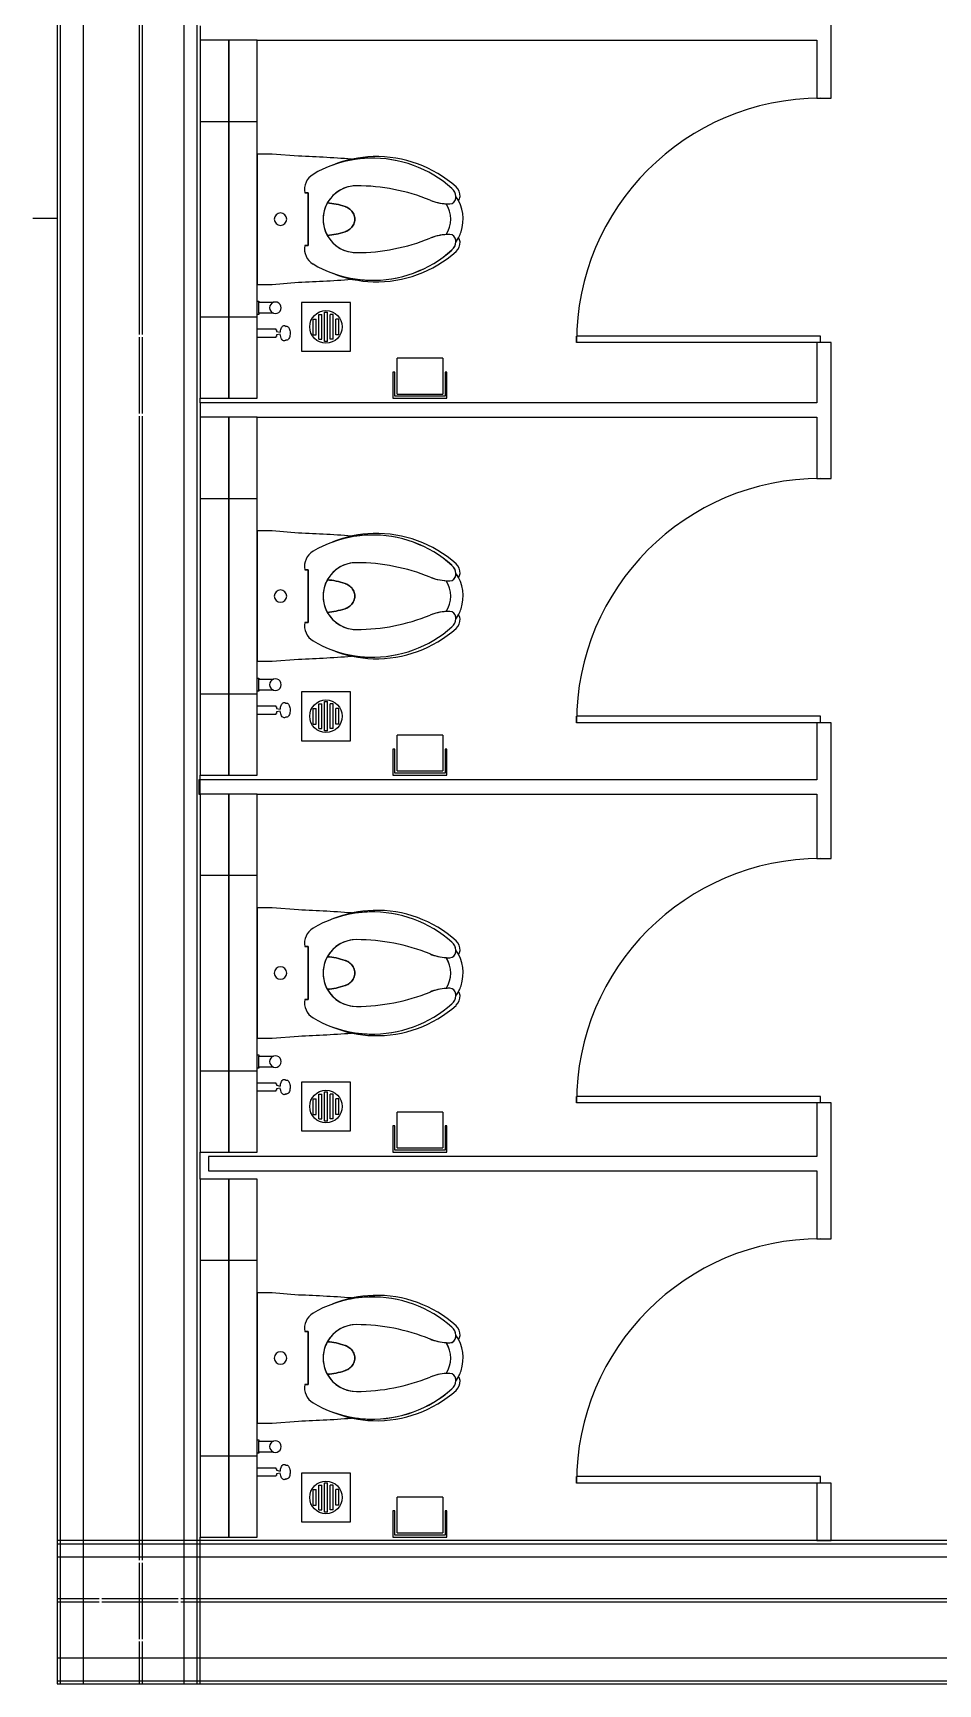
# Model space of a CAD drawing. Header units: inches. Extents: x 4551 to 18587, y 8160 to 18461.
# Drawn here: x 4551 to 7331, y 8160 to 13228 of the extents above; entities that cross this region are included whole.
import ezdxf

# ---------------------------------------------------------------- set-up
doc = ezdxf.new("R2010")
doc.units = ezdxf.units.IN
doc.header["$MEASUREMENT"] = 0
doc.layers.add('freecads.com', color=7, linetype='Continuous')

msp = doc.modelspace()

# ---------------------------------------------------------------- linework, layer by layer
at = {"layer": 'freecads.com'}
for p, q in [((4624.5, 17138.9), (4624.5, 8160.4)), ((4634.5, 17128.9), (4634.5, 8160.4)), ((4704.5, 17058.9), (4704.5, 8160.4)), ((4876.5, 16758.9), (4876.5, 12302.3)), ((4886.5, 16758.9), (4886.5, 12302.3)), ((5014.5, 16748.9), (5014.5, 8160.4)), ((5054.5, 16708.9), (5054.5, 8160.4)), ((7002.2, 13027.9), (7002.2, 13444.9)), ((5064.5, 13250.1), (5064.5, 13206.1)), ((5064.5, 13206.1), (5064.5, 12107.1)), ((5239.5, 13206.1), (5064.5, 13206.1)), ((5152, 13206.1), (5152, 12656.6)), ((5152, 12656.6), (5152, 13206.1)), ((5239.5, 13206.1), (6958.2, 13206.1)), ((5239.5, 12107.1), (5239.5, 13206.1)), ((6958.2, 13206.1), (6958.2, 13027.9)), ((6958.2, 13027.9), (7002.2, 13027.9)), ((5064.5, 12956.6), (5152, 12956.6)), ((5064.5, 12956.6), (5152, 12956.6)), ((5152, 12956.6), (5239.5, 12956.6)), ((5285.8, 12856.6), (5239.5, 12856.6)), ((5239.5, 12856.6), (5239.5, 12456.6)), ((5365.9, 12850), (5285.8, 12856.6)), ((5386, 12737.6), (5396, 12737.6)), ((5396, 12737.6), (5386, 12737.6)), ((5396, 12737.6), (5396, 12656.6)), ((5396, 12575.6), (5396, 12737.6)), ((4550.7, 12659.7), (4624.5, 12659.7)), ((5152, 12656.6), (5152, 12107.1)), ((5152, 12107.1), (5152, 12656.6)), ((5396, 12656.6), (5396, 12575.6)), ((5386, 12575.6), (5396, 12575.6)), ((5396, 12575.6), (5386, 12575.6)), ((5239.5, 12456.6), (5285.8, 12456.6)), ((5285.8, 12456.6), (5365.9, 12463.2)), ((5239.5, 12405.1), (5244.6, 12405.1)), ((5244.6, 12405.1), (5244.6, 12401.5)), ((5244.6, 12401.5), (5289.8, 12401.5)), ((5244.6, 12367.9), (5244.6, 12401.5)), ((5244.6, 12367.9), (5244.6, 12364.3)), ((5289.8, 12367.9), (5244.6, 12367.9)), ((5525.7, 12401.1), (5375.7, 12401.1)), ((5375.7, 12401.1), (5375.7, 12251.1)), ((5446.3, 12280.9), (5446.3, 12370.9)), ((5446.3, 12370.9), (5455, 12370.9)), ((5455, 12280.9), (5455, 12370.9)), ((5525.7, 12251.1), (5525.7, 12401.1)), ((5064.5, 12356.6), (5152, 12356.6)), ((5152, 12356.6), (5239.5, 12356.6)), ((5244.6, 12364.3), (5239.5, 12364.3)), ((5239.5, 12319.7), (5297.2, 12319.7)), ((5297.2, 12319.7), (5297.2, 12316.6)), ((5297.2, 12316.6), (5298.8, 12316.6)), ((5298.8, 12316.6), (5298.8, 12311.9)), ((5411.4, 12350.1), (5420.1, 12350.1)), ((5411.4, 12302), (5411.4, 12350.1)), ((5420.1, 12302), (5420.1, 12350.1)), ((5428.8, 12363.9), (5437.6, 12363.9)), ((5428.8, 12288.3), (5428.8, 12363.9)), ((5437.6, 12288.3), (5437.6, 12363.9)), ((5472.5, 12363.9), (5463.8, 12363.9)), ((5463.8, 12288.3), (5463.8, 12363.9)), ((5472.5, 12288.3), (5472.5, 12363.9)), ((5490, 12350.1), (5481.2, 12350.1)), ((5481.2, 12302), (5481.2, 12350.1)), ((5490, 12302), (5490, 12350.1)), ((4876.5, 12294.3), (4876.5, 12060.3)), ((4886.5, 12294.3), (4886.5, 12060.3)), ((5297.2, 12293.5), (5239.5, 12293.5)), ((5297.2, 12296.5), (5297.2, 12293.5)), ((5298.8, 12296.5), (5297.2, 12296.5)), ((5298.8, 12311.9), (5310.5, 12309.7)), ((5310.5, 12303.4), (5298.8, 12301.3)), ((5298.8, 12301.3), (5298.8, 12296.5)), ((5411.4, 12302), (5420.1, 12302)), ((5428.8, 12288.3), (5437.6, 12288.3)), ((5455, 12280.9), (5446.3, 12280.9)), ((5472.5, 12288.3), (5463.8, 12288.3)), ((5490, 12302), (5481.2, 12302)), ((6220.2, 12277.9), (6220.2, 12297.9)), ((6970.2, 12297.9), (6220.2, 12297.9)), ((6970.2, 12277.9), (6220.2, 12277.9)), ((7002.2, 12277.9), (6958.2, 12277.9)), ((6958.2, 12277.9), (6958.2, 12093.2)), ((6970.2, 12277.9), (6970.2, 12297.9)), ((7002.2, 11860.9), (7002.2, 12277.9)), ((5375.7, 12251.1), (5525.7, 12251.1)), ((5809.5, 12229.8), (5669.5, 12229.8)), ((5669.5, 12119.8), (5669.5, 12229.8)), ((5809.5, 12229.8), (5809.5, 12119.8)), ((5662.5, 12187.1), (5656.5, 12187.1)), ((5656.5, 12187.1), (5656.5, 12107.1)), ((5662.5, 12113.1), (5662.5, 12187.1)), ((5822.5, 12187.1), (5816.5, 12187.1)), ((5816.5, 12187.1), (5816.5, 12113.1)), ((5822.5, 12107.1), (5822.5, 12187.1)), ((5816.5, 12113.1), (5662.5, 12113.1)), ((5669.5, 12119.8), (5809.5, 12119.8)), ((5064.5, 12093.2), (5064.5, 12107.1)), ((5064.5, 12107.1), (5239.5, 12107.1)), ((6958.2, 12093.2), (5064.5, 12093.2)), ((5064.5, 12093.2), (5064.5, 12049.2)), ((5656.5, 12107.1), (5822.5, 12107.1)), ((4876.5, 12052.3), (4876.5, 8540.4)), ((4886.5, 12052.3), (4886.5, 8540.4)), ((5064.5, 12049.2), (5064.5, 10950.2)), ((5239.5, 12049.2), (5064.5, 12049.2)), ((5152, 12049.2), (5152, 11499.7)), ((5152, 11499.7), (5152, 12049.2)), ((5239.5, 12049.2), (6958.2, 12049.2)), ((5239.5, 10950.2), (5239.5, 12049.2)), ((6958.2, 12049.2), (6958.2, 11860.9)), ((6958.2, 11860.9), (7002.2, 11860.9)), ((5064.5, 11799.7), (5152, 11799.7)), ((5064.5, 11799.7), (5152, 11799.7)), ((5152, 11799.7), (5239.5, 11799.7)), ((5285.8, 11699.7), (5239.5, 11699.7)), ((5239.5, 11699.7), (5239.5, 11299.6)), ((5365.9, 11693.1), (5285.8, 11699.7)), ((5386, 11580.7), (5396, 11580.7)), ((5396, 11580.7), (5386, 11580.7)), ((5396, 11580.7), (5396, 11499.7)), ((5396, 11418.6), (5396, 11580.7)), ((5152, 11499.7), (5152, 10950.2)), ((5152, 10950.2), (5152, 11499.7)), ((5396, 11499.7), (5396, 11418.6)), ((5386, 11418.6), (5396, 11418.6)), ((5396, 11418.6), (5386, 11418.6)), ((5285.8, 11299.6), (5365.9, 11306.2)), ((5239.5, 11299.6), (5285.8, 11299.6)), ((5064.5, 11199.7), (5152, 11199.7)), ((5152, 11199.7), (5239.5, 11199.7)), ((5239.5, 11248.2), (5244.6, 11248.2)), ((5244.6, 11207.4), (5239.5, 11207.4)), ((5244.6, 11248.2), (5244.6, 11244.6)), ((5244.6, 11244.6), (5289.8, 11244.6)), ((5244.6, 11211), (5244.6, 11244.6)), ((5244.6, 11211), (5244.6, 11207.4)), ((5289.8, 11211), (5244.6, 11211)), ((5525.7, 11205.9), (5375.7, 11205.9)), ((5375.7, 11205.9), (5375.7, 11055.9)), ((5525.7, 11055.9), (5525.7, 11205.9)), ((5239.5, 11162.7), (5297.2, 11162.7)), ((5297.2, 11162.7), (5297.2, 11159.7)), ((5297.2, 11159.7), (5298.8, 11159.7)), ((5298.8, 11159.7), (5298.8, 11155)), ((5298.8, 11155), (5310.5, 11152.8)), ((5411.4, 11154.9), (5420.1, 11154.9)), ((5411.4, 11106.8), (5411.4, 11154.9)), ((5420.1, 11106.8), (5420.1, 11154.9)), ((5428.8, 11168.7), (5437.6, 11168.7)), ((5428.8, 11093), (5428.8, 11168.7)), ((5437.6, 11093), (5437.6, 11168.7)), ((5446.3, 11085.7), (5446.3, 11175.7)), ((5446.3, 11175.7), (5455, 11175.7)), ((5455, 11085.7), (5455, 11175.7)), ((5472.5, 11168.7), (5463.8, 11168.7)), ((5463.8, 11093), (5463.8, 11168.7)), ((5472.5, 11093), (5472.5, 11168.7)), ((5490, 11154.9), (5481.2, 11154.9)), ((5481.2, 11106.8), (5481.2, 11154.9)), ((5490, 11106.8), (5490, 11154.9)), ((5297.2, 11136.6), (5239.5, 11136.6)), ((5297.2, 11139.6), (5297.2, 11136.6)), ((5298.8, 11139.6), (5297.2, 11139.6)), ((5310.5, 11146.5), (5298.8, 11144.3)), ((5298.8, 11144.3), (5298.8, 11139.6)), ((5411.4, 11106.8), (5420.1, 11106.8)), ((5490, 11106.8), (5481.2, 11106.8)), ((6220.2, 11110.9), (6220.2, 11130.9)), ((6970.2, 11130.9), (6220.2, 11130.9)), ((6970.2, 11110.9), (6220.2, 11110.9)), ((7002.2, 11110.9), (6958.2, 11110.9)), ((6958.2, 11110.9), (6958.2, 10936.2)), ((6970.2, 11110.9), (6970.2, 11130.9)), ((7002.2, 10693.9), (7002.2, 11110.9)), ((5375.7, 11055.9), (5525.7, 11055.9)), ((5428.8, 11093), (5437.6, 11093)), ((5455, 11085.7), (5446.3, 11085.7)), ((5472.5, 11093), (5463.8, 11093)), ((5809.5, 11072.9), (5669.5, 11072.9)), ((5669.5, 10962.9), (5669.5, 11072.9)), ((5809.5, 11072.9), (5809.5, 10962.9)), ((5662.5, 11030.2), (5656.5, 11030.2)), ((5656.5, 11030.2), (5656.5, 10950.2)), ((5662.5, 10956.2), (5662.5, 11030.2)), ((5822.5, 11030.2), (5816.5, 11030.2)), ((5816.5, 11030.2), (5816.5, 10956.2)), ((5822.5, 10950.2), (5822.5, 11030.2)), ((5064.5, 10892.2), (5064.5, 10950.2)), ((5064.5, 10950.2), (5239.5, 10950.2)), ((5656.5, 10950.2), (5822.5, 10950.2)), ((5816.5, 10956.2), (5662.5, 10956.2)), ((5669.5, 10962.9), (5809.5, 10962.9)), ((6958.2, 10936.2), (5060.2, 10936.2)), ((5060.2, 10936.2), (5060.2, 10892.2)), ((5060.2, 10892.2), (5064.5, 10892.2)), ((5064.5, 10892.2), (5064.5, 9793.2)), ((5239.5, 10892.2), (5064.5, 10892.2)), ((5152, 10892.2), (5152, 10342.7)), ((5152, 10342.7), (5152, 10892.2)), ((5239.5, 10892.2), (6958.2, 10892.2)), ((5239.5, 9793.2), (5239.5, 10892.2)), ((6958.2, 10892.2), (6958.2, 10693.9)), ((6958.2, 10693.9), (7002.2, 10693.9)), ((5064.5, 10642.7), (5152, 10642.7)), ((5064.5, 10642.7), (5152, 10642.7)), ((5152, 10642.7), (5239.5, 10642.7)), ((5285.8, 10542.8), (5239.5, 10542.7)), ((5239.5, 10542.7), (5239.5, 10142.7)), ((5365.9, 10536.2), (5285.8, 10542.8)), ((5386, 10423.7), (5396, 10423.7)), ((5396, 10423.7), (5386, 10423.7)), ((5396, 10423.7), (5396, 10342.7)), ((5396, 10261.7), (5396, 10423.7)), ((5152, 10342.7), (5152, 9793.2)), ((5152, 9793.2), (5152, 10342.7)), ((5396, 10342.7), (5396, 10261.7)), ((5386, 10261.7), (5396, 10261.7)), ((5396, 10261.7), (5386, 10261.7)), ((5239.5, 10142.7), (5285.8, 10142.7)), ((5285.8, 10142.7), (5365.9, 10149.3)), ((5239.5, 10091.3), (5244.6, 10091.3)), ((5244.6, 10091.3), (5244.6, 10087.7)), ((5244.6, 10087.7), (5289.8, 10087.7)), ((5244.6, 10054.1), (5244.6, 10087.7)), ((5064.5, 10042.7), (5152, 10042.7)), ((5152, 10042.7), (5239.5, 10042.7)), ((5244.6, 10050.5), (5239.5, 10050.5)), ((5244.6, 10054.1), (5244.6, 10050.5)), ((5289.8, 10054.1), (5244.6, 10054.1)), ((5239.5, 10005.8), (5297.2, 10005.8)), ((5297.2, 10005.8), (5297.2, 10002.8)), ((5297.2, 10002.8), (5298.8, 10002.8)), ((5298.8, 10002.8), (5298.8, 9998)), ((5298.8, 9998), (5310.5, 9995.9)), ((5310.5, 9989.6), (5298.8, 9987.4)), ((5298.8, 9987.4), (5298.8, 9982.7)), ((5525.7, 10007.9), (5375.7, 10007.9)), ((5375.7, 10007.9), (5375.7, 9857.9)), ((5525.7, 9857.9), (5525.7, 10007.9)), ((5297.2, 9979.7), (5239.5, 9979.7)), ((5297.2, 9982.7), (5297.2, 9979.7)), ((5298.8, 9982.7), (5297.2, 9982.7)), ((5411.4, 9956.9), (5420.1, 9956.9)), ((5411.4, 9908.8), (5411.4, 9956.9)), ((5420.1, 9908.8), (5420.1, 9956.9)), ((5428.8, 9970.7), (5437.6, 9970.7)), ((5428.8, 9895), (5428.8, 9970.7)), ((5437.6, 9895), (5437.6, 9970.7)), ((5446.3, 9887.7), (5446.3, 9977.7)), ((5446.3, 9977.7), (5455, 9977.7)), ((5455, 9887.7), (5455, 9977.7)), ((5472.5, 9970.7), (5463.8, 9970.7)), ((5463.8, 9895), (5463.8, 9970.7)), ((5472.5, 9895), (5472.5, 9970.7)), ((5490, 9956.9), (5481.2, 9956.9)), ((5481.2, 9908.8), (5481.2, 9956.9)), ((5490, 9908.8), (5490, 9956.9)), ((6220.2, 9943.9), (6220.2, 9963.9)), ((6970.2, 9963.9), (6220.2, 9963.9)), ((6970.2, 9943.9), (6220.2, 9943.9)), ((7002.2, 9943.9), (6958.2, 9943.9)), ((6958.2, 9943.9), (6958.2, 9779.3)), ((6970.2, 9943.9), (6970.2, 9963.9)), ((7002.2, 9526.9), (7002.2, 9943.9)), ((5411.4, 9908.8), (5420.1, 9908.8)), ((5428.8, 9895), (5437.6, 9895)), ((5455, 9887.7), (5446.3, 9887.7)), ((5472.5, 9895), (5463.8, 9895)), ((5490, 9908.8), (5481.2, 9908.8)), ((5809.5, 9915.9), (5669.5, 9915.9)), ((5669.5, 9805.9), (5669.5, 9915.9)), ((5809.5, 9915.9), (5809.5, 9805.9)), ((5375.7, 9857.9), (5525.7, 9857.9)), ((5662.5, 9873.2), (5656.5, 9873.2)), ((5656.5, 9873.2), (5656.5, 9793.2)), ((5662.5, 9799.2), (5662.5, 9873.2)), ((5822.5, 9873.2), (5816.5, 9873.2)), ((5816.5, 9873.2), (5816.5, 9799.2)), ((5822.5, 9793.2), (5822.5, 9873.2)), ((5064.5, 9710.4), (5064.5, 9793.2)), ((5064.5, 9793.2), (5239.5, 9793.2)), ((5656.5, 9793.2), (5822.5, 9793.2)), ((5816.5, 9799.2), (5662.5, 9799.2)), ((5669.5, 9805.9), (5809.5, 9805.9)), ((6958.2, 9779.3), (5089.5, 9779.3)), ((5089.5, 9779.3), (5089.5, 9735.3)), ((5089.5, 9735.3), (6958.2, 9735.3)), ((6958.2, 9735.3), (6958.2, 9526.9)), ((5064.5, 9710.4), (5064.5, 8611.4)), ((5239.5, 9710.4), (5064.5, 9710.4)), ((5152, 9710.4), (5152, 9160.9)), ((5152, 9160.9), (5152, 9710.4)), ((5239.5, 8611.4), (5239.5, 9710.4)), ((6958.2, 9526.9), (7002.2, 9526.9)), ((5064.5, 9460.9), (5152, 9460.9)), ((5064.5, 9460.9), (5152, 9460.9)), ((5152, 9460.9), (5239.5, 9460.9)), ((5285.8, 9360.9), (5239.5, 9360.9)), ((5239.5, 9360.9), (5239.5, 8960.9)), ((5365.9, 9354.3), (5285.8, 9360.9)), ((5386, 9241.9), (5396, 9241.9)), ((5396, 9241.9), (5386, 9241.9)), ((5396, 9241.9), (5396, 9160.9)), ((5396, 9079.8), (5396, 9241.9)), ((5152, 9160.9), (5152, 8611.4)), ((5152, 8611.4), (5152, 9160.9)), ((5396, 9160.9), (5396, 9079.8)), ((5386, 9079.9), (5396, 9079.8)), ((5396, 9079.8), (5386, 9079.9)), ((5239.5, 8960.9), (5285.8, 8960.8)), ((5285.8, 8960.8), (5365.9, 8967.4)), ((5239.5, 8909.4), (5244.6, 8909.4)), ((5244.6, 8868.6), (5239.5, 8868.6)), ((5244.6, 8909.4), (5244.6, 8905.8)), ((5244.6, 8905.8), (5289.8, 8905.8)), ((5244.6, 8872.2), (5244.6, 8905.8)), ((5244.6, 8872.2), (5244.6, 8868.6)), ((5289.8, 8872.2), (5244.6, 8872.2)), ((5064.5, 8860.9), (5152, 8860.9)), ((5152, 8860.9), (5239.5, 8860.9)), ((5239.5, 8823.9), (5297.2, 8823.9)), ((5297.2, 8823.9), (5297.2, 8820.9)), ((5297.2, 8820.9), (5298.8, 8820.9)), ((5298.8, 8820.9), (5298.8, 8816.2)), ((5297.2, 8797.8), (5239.5, 8797.8)), ((5297.2, 8800.8), (5297.2, 8797.8)), ((5298.8, 8800.8), (5297.2, 8800.8)), ((5298.8, 8816.2), (5310.5, 8814)), ((5310.5, 8807.7), (5298.8, 8805.6)), ((5298.8, 8805.6), (5298.8, 8800.8)), ((5525.7, 8807.9), (5375.7, 8807.9)), ((5375.7, 8807.9), (5375.7, 8657.9)), ((5428.8, 8770.7), (5437.6, 8770.7)), ((5428.8, 8695), (5428.8, 8770.7)), ((5437.6, 8695), (5437.6, 8770.7)), ((5446.3, 8687.7), (5446.3, 8777.7)), ((5446.3, 8777.7), (5455, 8777.7)), ((5455, 8687.7), (5455, 8777.7)), ((5472.5, 8770.7), (5463.8, 8770.7)), ((5463.8, 8695), (5463.8, 8770.7)), ((5472.5, 8695), (5472.5, 8770.7)), ((5525.7, 8657.9), (5525.7, 8807.9)), ((6220.2, 8776.9), (6220.2, 8796.9)), ((6970.2, 8796.9), (6220.2, 8796.9)), ((6970.2, 8776.9), (6220.2, 8776.9)), ((7002.2, 8776.9), (6958.2, 8776.9)), ((6958.2, 8776.9), (6958.2, 8600.4)), ((6970.2, 8776.9), (6970.2, 8796.9)), ((7002.2, 8600.4), (7002.2, 8776.9)), ((5411.4, 8756.9), (5420.1, 8756.9)), ((5411.4, 8708.8), (5411.4, 8756.9)), ((5420.1, 8708.8), (5420.1, 8756.9)), ((5490, 8756.9), (5481.2, 8756.9)), ((5481.2, 8708.8), (5481.2, 8756.9)), ((5490, 8708.8), (5490, 8756.9)), ((5809.5, 8734.1), (5669.5, 8734.1)), ((5669.5, 8624.1), (5669.5, 8734.1)), ((5809.5, 8734.1), (5809.5, 8624.1)), ((5411.4, 8708.8), (5420.1, 8708.8)), ((5428.8, 8695), (5437.6, 8695)), ((5455, 8687.7), (5446.3, 8687.7)), ((5472.5, 8695), (5463.8, 8695)), ((5490, 8708.8), (5481.2, 8708.8)), ((5662.5, 8691.4), (5656.5, 8691.4)), ((5656.5, 8691.4), (5656.5, 8611.4)), ((5662.5, 8617.4), (5662.5, 8691.4)), ((5822.5, 8691.4), (5816.5, 8691.4)), ((5816.5, 8691.4), (5816.5, 8617.4)), ((5822.5, 8611.4), (5822.5, 8691.4)), ((5375.7, 8657.9), (5525.7, 8657.9)), ((5816.5, 8617.4), (5662.5, 8617.4)), ((5669.5, 8624.1), (5809.5, 8624.1)), ((10000, 8600.4), (4624.5, 8600.4)), ((4624.5, 8590.4), (4624.5, 8550.4)), ((4624.5, 8590.4), (10000, 8590.4)), ((5064.5, 8160.4), (5064.5, 8611.4)), ((5064.5, 8611.4), (5239.5, 8611.4)), ((5656.5, 8611.4), (5822.5, 8611.4)), ((6958.2, 8600.4), (7002.2, 8600.4)), ((4624.5, 8550.4), (4624.5, 8412.4)), ((4624.5, 8550.4), (18197.4, 8550.4)), ((4876.5, 8532.4), (4876.5, 8298.4)), ((4886.5, 8532.4), (4886.5, 8298.4)), ((4624.5, 8422.4), (4754.5, 8422.4)), ((4762.5, 8422.4), (4996.5, 8422.4)), ((5004.5, 8422.4), (10106.5, 8422.4)), ((4624.5, 8412.4), (4624.5, 8170.4)), ((4624.5, 8412.4), (4754.5, 8412.4)), ((4762.5, 8412.4), (4996.5, 8412.4)), ((5004.5, 8412.4), (10106.5, 8412.4)), ((4876.5, 8290.4), (4876.5, 8160.4)), ((4886.5, 8290.4), (4886.5, 8160.4)), ((4624.5, 8240.4), (18507.4, 8240.4)), ((4624.5, 8170.4), (18577.4, 8170.4)), ((4624.5, 8160.4), (18587.4, 8160.4)), ((4634.5, 8160.4), (4876.5, 8160.4)), ((4876.5, 8160.4), (5014.5, 8160.4)), ((5014.5, 8160.4), (5054.5, 8160.4))]:
    msp.add_line(p, q, dxfattribs=at)
for centre in [(5450.7, 12326.1), (5450.7, 11130.9), (5450.7, 9932.9), (5450.7, 8732.9)]:
    msp.add_circle(centre, 50, dxfattribs=at)
for centre, radius, start, end in [((6970.2, 12277.9), 750, 90, 180), ((5215.4, 8654), 4198.7, 85.564, 87.9453), ((5592.9, 12488.9), 355.2, 98.5508, 120.7868), ((5592.9, 12488.9), 355.2, 98.5508, 120.7868), ((5605.5, 12493.7), 355.2, 91.5717, 112.1629), ((5592.9, 12488.8), 355.2, 91.5717, 109.9745), ((5592.9, 12488.9), 355.2, 91.5931, 98.5508), ((5593.3, 12476.4), 367.7, 48.3353, 91.5931), ((5593.2, 12476.3), 367.7, 48.3138, 91.5717), ((5605.9, 12481.2), 367.7, 48.3138, 91.5717), ((5438.6, 12747.9), 53.7, 120.7868, 191.1164), ((5438.6, 12747.9), 53.7, 120.7868, 191.1164), ((5544.4, 12656.6), 102.5, 89.8274, 180.0244), ((5544.4, 12656.6), 102.5, 89.8274, 150.8901), ((5542.9, 12150.5), 608.7, 68.0525, 89.8274), ((5542.9, 12150.5), 608.7, 68.0525, 89.8274), ((5830.9, 12722.5), 19, 270.4282, 356.3302), ((5830.9, 12722.3), 19, 270.4067, 356.3088), ((5813.3, 12723.7), 36.7, 4.6124, 48.3353), ((5813.3, 12723.5), 36.7, 4.5909, 48.3138), ((5813.3, 12723.7), 36.7, 356.3302, 4.6124), ((5750.2, 12656.5), 121.8, 28.2467, 35.0254), ((5750.2, 12656.5), 121.8, 341.3644, 35.0254), ((5813.3, 12723.5), 36.7, 356.3088, 4.5909), ((5826, 12728.3), 36.7, 356.3088, 48.3138), ((5843.6, 12727.2), 19.1, 316.7053, 356.3088), ((5310.9, 12656.6), 19.1, 90, 270), ((5310.9, 12656.6), 19.1, 270, 90), ((5544.4, 12656.6), 102.5, 150.8901, 180.0244), ((5829.9, 12862.6), 159.1, 248.0525, 266.4435), ((5829.9, 12862.6), 159.1, 248.0525, 270.4282), ((5747.3, 12656.5), 86.7, 327.1026, 33.0313), ((5829.9, 12862.4), 159.1, 266.4618, 270.4067), ((5747.3, 12656.5), 86.7, 327.1026, 32.8759), ((5544.4, 12656.5), 102.5, 179.9756, 209.0474), ((5544.4, 12656.5), 102.5, 179.9756, 270.1726), ((5438.6, 12565.2), 53.7, 168.8836, 239.2132), ((5438.6, 12565.2), 53.7, 168.8836, 239.2132), ((5544.4, 12656.5), 102.5, 209.0474, 270.1726), ((5542.9, 13162.7), 608.7, 270.1726, 291.9475), ((5542.9, 13162.7), 608.7, 270.1726, 291.9475), ((5829.9, 12450.6), 159.1, 89.5718, 111.9475), ((5829.9, 12450.6), 159.1, 93.5167, 111.9475), ((5829.9, 12450.6), 159.1, 89.5718, 93.5167), ((5830.9, 12590.6), 19, 3.6698, 89.5718), ((5830.9, 12590.6), 19, 3.6698, 89.5718), ((5813.3, 12589.7), 36.7, 311.6862, 355.4091), ((5813.3, 12589.5), 36.7, 311.6647, 355.3876), ((5750.2, 12656.5), 121.8, 324.9532, 341.3644), ((5750.2, 12656.7), 121.8, 324.9746, 331.7533), ((5813.3, 12589.5), 36.7, 355.3876, 3.6698), ((5813.3, 12589.5), 36.7, 355.3876, 3.6698), ((5826, 12584.8), 36.7, 311.6862, 3.6912), ((5843.6, 12586), 19.1, 3.6912, 43.2947), ((5592.9, 12824.3), 355.2, 239.2132, 261.4492), ((5592.9, 12824.3), 355.2, 239.2132, 261.4492), ((5593.2, 12836.8), 367.7, 268.4283, 311.6862), ((5593.3, 12836.7), 367.7, 268.4069, 311.6647), ((5605.9, 12832), 367.7, 268.4283, 311.6862), ((5215.4, 16659.1), 4198.7, 272.0547, 274.436), ((5592.9, 12824.4), 355.2, 250.0255, 268.4283), ((5605.5, 12819.5), 355.2, 247.8371, 268.4283), ((5592.9, 12824.3), 355.2, 261.4492, 268.4069), ((5295.4, 12384.7), 17.7, 108.4273, 251.5727), ((5295.4, 12384.7), 17.7, 251.5727, 108.4273), ((6970.2, 11110.9), 750, 90, 180), ((5215.4, 7497.1), 4198.7, 85.564, 87.9453), ((5592.9, 11332), 355.2, 98.5508, 120.7868), ((5592.9, 11332), 355.2, 98.5508, 120.7868), ((5605.5, 11336.8), 355.2, 91.5717, 112.1629), ((5592.9, 11331.9), 355.2, 91.5717, 109.9745), ((5592.9, 11332), 355.2, 91.5931, 98.5508), ((5593.3, 11319.5), 367.7, 48.3353, 91.5931), ((5593.2, 11319.4), 367.7, 48.3138, 91.5717), ((5605.9, 11324.3), 367.7, 48.3138, 91.5717), ((5438.6, 11591), 53.7, 120.7868, 191.1164), ((5438.6, 11591), 53.7, 120.7868, 191.1164), ((5544.4, 11499.7), 102.5, 89.8274, 180.0244), ((5544.4, 11499.7), 102.5, 89.8274, 150.8901), ((5542.9, 10993.5), 608.7, 68.0525, 89.8274), ((5542.9, 10993.5), 608.7, 68.0525, 89.8274), ((5829.9, 11705.7), 159.1, 248.0525, 266.4435), ((5829.9, 11705.7), 159.1, 248.0525, 270.4282), ((5830.9, 11565.6), 19, 270.4282, 356.3302), ((5830.9, 11565.4), 19, 270.4067, 356.3088), ((5813.3, 11566.7), 36.7, 4.6124, 48.3353), ((5813.3, 11566.5), 36.7, 4.5909, 48.3138), ((5813.3, 11566.7), 36.7, 356.3302, 4.6124), ((5750.2, 11499.6), 121.8, 28.2467, 35.0254), ((5750.2, 11499.6), 121.8, 341.3644, 35.0254), ((5813.3, 11566.5), 36.7, 356.3088, 4.5909), ((5826, 11571.4), 36.7, 356.3088, 48.3138), ((5843.6, 11570.3), 19.1, 316.7053, 356.3088), ((5310.9, 11499.7), 19.1, 90, 270), ((5310.9, 11499.7), 19.1, 270, 90), ((5544.4, 11499.7), 102.5, 150.8901, 180.0244), ((5747.3, 11499.6), 86.7, 327.1026, 33.0313), ((5829.9, 11705.5), 159.1, 266.4618, 270.4067), ((5747.3, 11499.6), 86.7, 327.1026, 32.8759), ((5544.4, 11499.6), 102.5, 179.9756, 209.0474), ((5544.4, 11499.6), 102.5, 179.9756, 270.1726), ((5750.2, 11499.6), 121.8, 324.9532, 341.3644), ((5438.6, 11408.3), 53.7, 168.8836, 239.2132), ((5438.6, 11408.3), 53.7, 168.8836, 239.2132), ((5544.4, 11499.6), 102.5, 209.0474, 270.1726), ((5542.9, 12005.8), 608.7, 270.1726, 291.9475), ((5542.9, 12005.8), 608.7, 270.1726, 291.9475), ((5593.2, 11679.9), 367.7, 268.4283, 311.6862), ((5593.3, 11679.8), 367.7, 268.4069, 311.6647), ((5829.9, 11293.6), 159.1, 89.5718, 111.9475), ((5829.9, 11293.6), 159.1, 93.5167, 111.9475), ((5829.9, 11293.6), 159.1, 89.5718, 93.5167), ((5830.9, 11433.7), 19, 3.6698, 89.5718), ((5830.9, 11433.7), 19, 3.6698, 89.5718), ((5813.3, 11432.8), 36.7, 311.6862, 355.4091), ((5813.3, 11432.6), 36.7, 311.6647, 355.3876), ((5750.2, 11499.7), 121.8, 324.9746, 331.7533), ((5813.3, 11432.6), 36.7, 355.3876, 3.6698), ((5813.3, 11432.6), 36.7, 355.3876, 3.6698), ((5826, 11427.9), 36.7, 311.6862, 3.6912), ((5843.6, 11429), 19.1, 3.6912, 43.2947), ((5592.9, 11667.3), 355.2, 239.2132, 261.4492), ((5592.9, 11667.3), 355.2, 239.2132, 261.4492), ((5605.9, 11675), 367.7, 268.4283, 311.6862), ((5215.4, 15502.2), 4198.7, 272.0547, 274.436), ((5592.9, 11667.4), 355.2, 250.0255, 268.4283), ((5605.5, 11662.6), 355.2, 247.8371, 268.4283), ((5592.9, 11667.3), 355.2, 261.4492, 268.4069), ((5295.4, 11227.8), 17.7, 108.4273, 251.5727), ((5295.4, 11227.8), 17.7, 251.5727, 108.4273), ((6970.2, 9943.9), 750, 90, 180), ((5215.4, 6340.2), 4198.7, 85.564, 87.9453), ((5592.9, 10175.1), 355.2, 98.5508, 120.7868), ((5592.9, 10175.1), 355.2, 98.5508, 120.7868), ((5605.5, 10179.8), 355.2, 91.5717, 112.1629), ((5592.9, 10175), 355.2, 91.5717, 109.9745), ((5592.9, 10175.1), 355.2, 91.5931, 98.5508), ((5593.3, 10162.6), 367.7, 48.3353, 91.5931), ((5593.2, 10162.5), 367.7, 48.3138, 91.5717), ((5605.9, 10167.3), 367.7, 48.3138, 91.5717), ((5438.6, 10434.1), 53.7, 120.7868, 191.1164), ((5438.6, 10434.1), 53.7, 120.7868, 191.1164), ((5544.4, 10342.8), 102.5, 89.8274, 180.0244), ((5544.4, 10342.8), 102.5, 89.8274, 150.8901), ((5542.9, 9836.6), 608.7, 68.0525, 89.8274), ((5542.9, 9836.6), 608.7, 68.0525, 89.8274), ((5826, 10414.5), 36.7, 356.3088, 48.3138), ((5544.4, 10342.8), 102.5, 150.8901, 180.0244), ((5829.9, 10548.7), 159.1, 248.0525, 266.4435), ((5829.9, 10548.7), 159.1, 248.0525, 270.4282), ((5747.3, 10342.6), 86.7, 327.1026, 33.0313), ((5829.9, 10548.6), 159.1, 266.4618, 270.4067), ((5747.3, 10342.6), 86.7, 327.1026, 32.8759), ((5830.9, 10408.7), 19, 270.4282, 356.3302), ((5830.9, 10408.5), 19, 270.4067, 356.3088), ((5813.3, 10409.8), 36.7, 4.6124, 48.3353), ((5813.3, 10409.6), 36.7, 4.5909, 48.3138), ((5813.3, 10409.8), 36.7, 356.3302, 4.6124), ((5750.2, 10342.6), 121.8, 28.2467, 35.0254), ((5750.2, 10342.6), 121.8, 341.3644, 35.0254), ((5813.3, 10409.6), 36.7, 356.3088, 4.5909), ((5843.6, 10413.4), 19.1, 316.7053, 356.3088), ((5310.9, 10342.7), 19.1, 90, 270), ((5310.9, 10342.7), 19.1, 270, 90), ((5544.4, 10342.7), 102.5, 179.9756, 209.0474), ((5544.4, 10342.7), 102.5, 179.9756, 270.1726), ((5544.4, 10342.7), 102.5, 209.0474, 270.1726), ((5829.9, 10136.7), 159.1, 89.5718, 111.9475), ((5829.9, 10136.7), 159.1, 93.5167, 111.9475), ((5829.9, 10136.7), 159.1, 89.5718, 93.5167), ((5830.9, 10276.8), 19, 3.6698, 89.5718), ((5830.9, 10276.8), 19, 3.6698, 89.5718), ((5750.2, 10342.6), 121.8, 324.9532, 341.3644), ((5438.6, 10251.4), 53.7, 168.8836, 239.2132), ((5438.6, 10251.4), 53.7, 168.8836, 239.2132), ((5542.9, 10848.9), 608.7, 270.1726, 291.9475), ((5542.9, 10848.9), 608.7, 270.1726, 291.9475), ((5593.2, 10523), 367.7, 268.4283, 311.6862), ((5593.3, 10522.9), 367.7, 268.4069, 311.6647), ((5605.9, 10518.1), 367.7, 268.4283, 311.6862), ((5813.3, 10275.8), 36.7, 311.6862, 355.4091), ((5813.3, 10275.7), 36.7, 311.6647, 355.3876), ((5750.2, 10342.8), 121.8, 324.9746, 331.7533), ((5813.3, 10275.7), 36.7, 355.3876, 3.6698), ((5813.3, 10275.7), 36.7, 355.3876, 3.6698), ((5826, 10271), 36.7, 311.6862, 3.6912), ((5843.6, 10272.1), 19.1, 3.6912, 43.2947), ((5592.9, 10510.4), 355.2, 239.2132, 261.4492), ((5592.9, 10510.4), 355.2, 239.2132, 261.4492), ((5215.4, 14345.3), 4198.7, 272.0547, 274.436), ((5592.9, 10510.5), 355.2, 250.0255, 268.4283), ((5605.5, 10505.6), 355.2, 247.8371, 268.4283), ((5592.9, 10510.4), 355.2, 261.4492, 268.4069), ((5295.4, 10070.9), 17.7, 108.4273, 251.5727), ((5295.4, 10070.9), 17.7, 251.5727, 108.4273), ((6970.2, 8776.9), 750, 90, 180), ((5215.4, 5158.3), 4198.7, 85.564, 87.9453), ((5592.9, 8993.2), 355.2, 98.5508, 120.7868), ((5592.9, 8993.2), 355.2, 98.5508, 120.7868), ((5605.5, 8998), 355.2, 91.5717, 112.1629), ((5592.9, 8993.1), 355.2, 91.5717, 109.9745), ((5592.9, 8993.2), 355.2, 91.5931, 98.5508), ((5593.3, 8980.7), 367.7, 48.3353, 91.5931), ((5593.2, 8980.6), 367.7, 48.3138, 91.5717), ((5605.9, 8985.5), 367.7, 48.3138, 91.5717), ((5438.6, 9252.2), 53.7, 120.7868, 191.1164), ((5438.6, 9252.2), 53.7, 120.7868, 191.1164), ((5544.4, 9160.9), 102.5, 89.8274, 180.0244), ((5544.4, 9160.9), 102.5, 89.8274, 150.8901), ((5542.9, 8654.7), 608.7, 68.0525, 89.8274), ((5542.9, 8654.7), 608.7, 68.0525, 89.8274), ((5830.9, 9226.8), 19, 270.4282, 356.3302), ((5830.9, 9226.6), 19, 270.4067, 356.3088), ((5813.3, 9227.9), 36.7, 4.6124, 48.3353), ((5813.3, 9227.8), 36.7, 4.5909, 48.3138), ((5813.3, 9227.9), 36.7, 356.3302, 4.6124), ((5750.2, 9160.8), 121.8, 28.2467, 35.0254), ((5750.2, 9160.8), 121.8, 341.3644, 35.0254), ((5813.3, 9227.8), 36.7, 356.3088, 4.5909), ((5826, 9232.6), 36.7, 356.3088, 48.3138), ((5843.6, 9231.5), 19.1, 316.7053, 356.3088), ((5310.9, 9160.9), 19.1, 90, 270), ((5310.9, 9160.9), 19.1, 270, 90), ((5544.4, 9160.9), 102.5, 150.8901, 180.0244), ((5829.9, 9366.9), 159.1, 248.0525, 266.4435), ((5829.9, 9366.9), 159.1, 248.0525, 270.4282), ((5747.3, 9160.8), 86.7, 327.1026, 33.0313), ((5829.9, 9366.7), 159.1, 266.4618, 270.4067), ((5747.3, 9160.8), 86.7, 327.1026, 32.8759), ((5544.4, 9160.8), 102.5, 179.9756, 209.0474), ((5544.4, 9160.8), 102.5, 179.9756, 270.1726), ((5438.6, 9069.5), 53.7, 168.8836, 239.2132), ((5438.6, 9069.5), 53.7, 168.8836, 239.2132), ((5544.4, 9160.8), 102.5, 209.0474, 270.1726), ((5542.9, 9667), 608.7, 270.1726, 291.9475), ((5542.9, 9667), 608.7, 270.1726, 291.9475), ((5829.9, 8954.8), 159.1, 89.5718, 111.9475), ((5829.9, 8954.8), 159.1, 93.5167, 111.9475), ((5829.9, 8954.8), 159.1, 89.5718, 93.5167), ((5830.9, 9094.9), 19, 3.6698, 89.5718), ((5830.9, 9094.9), 19, 3.6698, 89.5718), ((5813.3, 9094), 36.7, 311.6862, 355.4091), ((5813.3, 9093.8), 36.7, 311.6647, 355.3876), ((5750.2, 9160.8), 121.8, 324.9532, 341.3644), ((5750.2, 9160.9), 121.8, 324.9746, 331.7533), ((5813.3, 9093.8), 36.7, 355.3876, 3.6698), ((5813.3, 9093.8), 36.7, 355.3876, 3.6698), ((5826, 9089.1), 36.7, 311.6862, 3.6912), ((5843.6, 9090.2), 19.1, 3.6912, 43.2947), ((5592.9, 9328.5), 355.2, 239.2132, 261.4492), ((5592.9, 9328.5), 355.2, 239.2132, 261.4492), ((5593.2, 9341.1), 367.7, 268.4283, 311.6862), ((5593.3, 9341), 367.7, 268.4069, 311.6647), ((5605.9, 9336.2), 367.7, 268.4283, 311.6862), ((5215.4, 13163.4), 4198.7, 272.0547, 274.436), ((5592.9, 9328.6), 355.2, 250.0255, 268.4283), ((5605.5, 9323.8), 355.2, 247.8371, 268.4283), ((5592.9, 9328.5), 355.2, 261.4492, 268.4069), ((5295.4, 8889), 17.7, 108.4273, 251.5727), ((5295.4, 8889), 17.7, 251.5727, 108.4273)]:
    msp.add_arc(centre, radius, start, end, dxfattribs=at)
for points in [[(5454.9, 12706.5), (5463.8, 12706), (5481.9, 12703.5), (5500.4, 12698.4), (5509.7, 12695.1)], [(5509.7, 12695.1), (5500.4, 12698.4), (5481.9, 12703.5), (5463.8, 12706), (5454.9, 12706.5)], [(5509.7, 12695.1), (5510.5, 12694.8), (5512.1, 12694.2), (5513.7, 12693.6), (5514.5, 12693.2)], [(5514.5, 12693.2), (5513.7, 12693.6), (5512.1, 12694.2), (5510.5, 12694.8), (5509.7, 12695.1)], [(5514.5, 12693.2), (5516.8, 12692.1), (5521.3, 12689.5), (5527.3, 12684.5), (5532.3, 12678.5), (5536.2, 12671.7), (5538.8, 12664.2), (5539.4, 12659.2), (5539.5, 12656.6)], [(5539.5, 12656.6), (5539.4, 12659.2), (5538.8, 12664.2), (5536.2, 12671.7), (5532.3, 12678.5), (5527.3, 12684.5), (5521.3, 12689.5), (5516.8, 12692.1), (5514.5, 12693.2)], [(5514.5, 12619.9), (5513.6, 12619.6), (5512, 12618.9), (5510.3, 12618.3), (5509.4, 12618)], [(5509.4, 12618), (5510.3, 12618.3), (5512, 12618.9), (5513.6, 12619.6), (5514.5, 12619.9)], [(5539.5, 12656.6), (5539.4, 12654), (5538.8, 12648.9), (5536.2, 12641.5), (5532.3, 12634.6), (5527.3, 12628.6), (5521.3, 12623.6), (5516.8, 12621.1), (5514.5, 12619.9)], [(5514.5, 12619.9), (5516.8, 12621.1), (5521.3, 12623.6), (5527.3, 12628.6), (5532.3, 12634.6), (5536.2, 12641.5), (5538.8, 12648.9), (5539.4, 12654), (5539.5, 12656.6)], [(5509.4, 12618), (5500.1, 12614.8), (5481.7, 12609.8), (5463.7, 12607.3), (5454.8, 12606.8)], [(5454.8, 12606.8), (5463.7, 12607.3), (5481.7, 12609.8), (5500.1, 12614.8), (5509.4, 12618)], [(5322.1, 12283.1), (5320.7, 12283.1), (5317.9, 12284.1), (5314.3, 12288.5), (5311.6, 12295.2), (5310.7, 12300.6), (5310.5, 12303.4)], [(5327.4, 12285.6), (5326.6, 12284.8), (5324.9, 12283.6), (5323.1, 12283.1), (5322.1, 12283.1)], [(5329.8, 12285), (5329.4, 12285), (5328.6, 12285.1), (5327.8, 12285.4), (5327.4, 12285.6)], [(5454.9, 11549.6), (5463.8, 11549), (5481.9, 11546.6), (5500.4, 11541.4), (5509.7, 11538.2)], [(5509.7, 11538.2), (5500.4, 11541.4), (5481.9, 11546.6), (5463.8, 11549), (5454.9, 11549.6)], [(5509.7, 11538.2), (5510.5, 11537.9), (5512.1, 11537.3), (5513.7, 11536.6), (5514.5, 11536.3)], [(5514.5, 11536.3), (5513.7, 11536.6), (5512.1, 11537.3), (5510.5, 11537.9), (5509.7, 11538.2)], [(5514.5, 11536.3), (5516.8, 11535.2), (5521.3, 11532.6), (5527.3, 11527.6), (5532.3, 11521.6), (5536.2, 11514.8), (5538.8, 11507.3), (5539.4, 11502.2), (5539.5, 11499.7)], [(5539.5, 11499.7), (5539.4, 11502.2), (5538.8, 11507.3), (5536.2, 11514.8), (5532.3, 11521.6), (5527.3, 11527.6), (5521.3, 11532.6), (5516.8, 11535.2), (5514.5, 11536.3)], [(5509.4, 11461.1), (5500.1, 11457.9), (5481.7, 11452.9), (5463.7, 11450.4), (5454.8, 11449.8)], [(5454.8, 11449.8), (5463.7, 11450.4), (5481.7, 11452.9), (5500.1, 11457.9), (5509.4, 11461.1)], [(5514.5, 11463), (5513.6, 11462.6), (5512, 11461.9), (5510.3, 11461.3), (5509.4, 11461.1)], [(5509.4, 11461.1), (5510.3, 11461.3), (5512, 11461.9), (5513.6, 11462.6), (5514.5, 11463)], [(5539.5, 11499.7), (5539.4, 11497.1), (5538.8, 11492), (5536.2, 11484.6), (5532.3, 11477.7), (5527.3, 11471.7), (5521.3, 11466.7), (5516.8, 11464.1), (5514.5, 11463)], [(5514.5, 11463), (5516.8, 11464.1), (5521.3, 11466.7), (5527.3, 11471.7), (5532.3, 11477.7), (5536.2, 11484.6), (5538.8, 11492), (5539.4, 11497.1), (5539.5, 11499.7)], [(5322.1, 11126.2), (5320.7, 11126.2), (5317.9, 11127.2), (5314.3, 11131.6), (5311.6, 11138.3), (5310.7, 11143.7), (5310.5, 11146.5)], [(5327.4, 11128.7), (5326.6, 11127.9), (5324.9, 11126.6), (5323.1, 11126.2), (5322.1, 11126.2)], [(5329.8, 11128.1), (5329.4, 11128.1), (5328.6, 11128.2), (5327.8, 11128.5), (5327.4, 11128.7)], [(5454.9, 10392.6), (5463.8, 10392.1), (5481.9, 10389.7), (5500.4, 10384.5), (5509.7, 10381.2)], [(5509.7, 10381.2), (5500.4, 10384.5), (5481.9, 10389.7), (5463.8, 10392.1), (5454.9, 10392.6)], [(5509.7, 10381.2), (5510.5, 10381), (5512.1, 10380.4), (5513.7, 10379.7), (5514.5, 10379.4)], [(5514.5, 10379.4), (5513.7, 10379.7), (5512.1, 10380.4), (5510.5, 10381), (5509.7, 10381.2)], [(5514.5, 10379.4), (5516.8, 10378.3), (5521.3, 10375.7), (5527.3, 10370.7), (5532.3, 10364.7), (5536.2, 10357.8), (5538.8, 10350.4), (5539.4, 10345.3), (5539.5, 10342.7)], [(5539.5, 10342.7), (5539.4, 10345.3), (5538.8, 10350.4), (5536.2, 10357.8), (5532.3, 10364.7), (5527.3, 10370.7), (5521.3, 10375.7), (5516.8, 10378.3), (5514.5, 10379.4)], [(5539.5, 10342.7), (5539.4, 10340.1), (5538.8, 10335.1), (5536.2, 10327.6), (5532.3, 10320.8), (5527.3, 10314.8), (5521.3, 10309.8), (5516.8, 10307.2), (5514.5, 10306.1)], [(5514.5, 10306.1), (5516.8, 10307.2), (5521.3, 10309.8), (5527.3, 10314.8), (5532.3, 10320.8), (5536.2, 10327.6), (5538.8, 10335.1), (5539.4, 10340.1), (5539.5, 10342.7)], [(5509.4, 10304.1), (5500.1, 10301), (5481.7, 10295.9), (5463.7, 10293.5), (5454.8, 10292.9)], [(5454.8, 10292.9), (5463.7, 10293.5), (5481.7, 10295.9), (5500.1, 10301), (5509.4, 10304.1)], [(5514.5, 10306.1), (5513.6, 10305.7), (5512, 10305), (5510.3, 10304.4), (5509.4, 10304.1)], [(5509.4, 10304.1), (5510.3, 10304.4), (5512, 10305), (5513.6, 10305.7), (5514.5, 10306.1)], [(5322.1, 9969.3), (5320.7, 9969.3), (5317.9, 9970.3), (5314.3, 9974.7), (5311.6, 9981.4), (5310.7, 9986.8), (5310.5, 9989.6)], [(5327.4, 9971.7), (5326.6, 9970.9), (5324.9, 9969.7), (5323.1, 9969.3), (5322.1, 9969.3)], [(5329.8, 9971.2), (5329.4, 9971.2), (5328.6, 9971.3), (5327.8, 9971.5), (5327.4, 9971.7)], [(5454.9, 9210.8), (5463.8, 9210.2), (5481.9, 9207.8), (5500.4, 9202.6), (5509.7, 9199.4)], [(5509.7, 9199.4), (5500.4, 9202.6), (5481.9, 9207.8), (5463.8, 9210.2), (5454.9, 9210.8)], [(5509.7, 9199.4), (5510.5, 9199.1), (5512.1, 9198.5), (5513.7, 9197.9), (5514.5, 9197.5)], [(5514.5, 9197.5), (5513.7, 9197.9), (5512.1, 9198.5), (5510.5, 9199.1), (5509.7, 9199.4)], [(5514.5, 9197.5), (5516.8, 9196.4), (5521.3, 9193.8), (5527.3, 9188.8), (5532.3, 9182.8), (5536.2, 9176), (5538.8, 9168.5), (5539.4, 9163.4), (5539.5, 9160.9)], [(5539.5, 9160.9), (5539.4, 9163.4), (5538.8, 9168.5), (5536.2, 9176), (5532.3, 9182.8), (5527.3, 9188.8), (5521.3, 9193.8), (5516.8, 9196.4), (5514.5, 9197.5)], [(5509.4, 9122.3), (5500.1, 9119.1), (5481.7, 9114.1), (5463.7, 9111.6), (5454.8, 9111.1)], [(5454.8, 9111.1), (5463.7, 9111.6), (5481.7, 9114.1), (5500.1, 9119.1), (5509.4, 9122.3)], [(5514.5, 9124.2), (5513.6, 9123.9), (5512, 9123.1), (5510.3, 9122.5), (5509.4, 9122.3)], [(5509.4, 9122.3), (5510.3, 9122.5), (5512, 9123.1), (5513.6, 9123.9), (5514.5, 9124.2)], [(5539.5, 9160.9), (5539.4, 9158.3), (5538.8, 9153.2), (5536.2, 9145.8), (5532.3, 9138.9), (5527.3, 9132.9), (5521.3, 9127.9), (5516.8, 9125.3), (5514.5, 9124.2)], [(5514.5, 9124.2), (5516.8, 9125.3), (5521.3, 9127.9), (5527.3, 9132.9), (5532.3, 9138.9), (5536.2, 9145.8), (5538.8, 9153.2), (5539.4, 9158.3), (5539.5, 9160.9)], [(5322.1, 8787.4), (5320.7, 8787.4), (5317.9, 8788.4), (5314.3, 8792.8), (5311.6, 8799.5), (5310.7, 8804.9), (5310.5, 8807.7)], [(5327.4, 8789.9), (5326.6, 8789.1), (5324.9, 8787.8), (5323.1, 8787.4), (5322.1, 8787.4)], [(5329.8, 8789.3), (5329.4, 8789.3), (5328.6, 8789.4), (5327.8, 8789.7), (5327.4, 8789.9)]]:
    msp.add_open_spline(points, degree=3, dxfattribs=at)
for points, knots in [([(5310.5, 12309.7), (5310.7, 12311.8), (5311.2, 12315.7), (5312.9, 12321.6), (5315.7, 12326.7), (5319.4, 12329.9), (5322.9, 12330.3), (5325.5, 12329.2), (5326.8, 12328.2), (5327.4, 12327.6)], [-1, -1, -1, -1, -0.863636, -0.727273, -0.545455, -0.363636, -0.181818, -0.090909, 0, 0, 0, 0]), ([(5327.4, 12327.6), (5328.5, 12328.1), (5330.7, 12328.4), (5334, 12326.9), (5336.9, 12323.3), (5339.2, 12318), (5340.6, 12311.1), (5340.7, 12303.3), (5339.5, 12295.9), (5337, 12289.9), (5333.7, 12285.9), (5331.1, 12285), (5329.8, 12285)], [-1, -1, -1, -1, -0.907895, -0.815789, -0.723684, -0.631579, -0.526316, -0.421053, -0.315789, -0.210526, -0.105263, 0, 0, 0, 0]), ([(5310.5, 11152.8), (5310.7, 11154.8), (5311.2, 11158.7), (5312.9, 11164.6), (5315.7, 11169.7), (5319.4, 11173), (5322.9, 11173.3), (5325.5, 11172.2), (5326.8, 11171.3), (5327.4, 11170.7)], [-1, -1, -1, -1, -0.863636, -0.727273, -0.545455, -0.363636, -0.181818, -0.090909, 0, 0, 0, 0]), ([(5327.4, 11170.7), (5328.5, 11171.2), (5330.7, 11171.5), (5334, 11169.9), (5336.9, 11166.4), (5339.2, 11161), (5340.6, 11154.1), (5340.7, 11146.3), (5339.5, 11139), (5337, 11133), (5333.7, 11129), (5331.1, 11128.1), (5329.8, 11128.1)], [-1, -1, -1, -1, -0.907895, -0.815789, -0.723684, -0.631579, -0.526316, -0.421053, -0.315789, -0.210526, -0.105263, 0, 0, 0, 0]), ([(5310.5, 9995.9), (5310.7, 9997.9), (5311.2, 10001.8), (5312.9, 10007.7), (5315.7, 10012.8), (5319.4, 10016), (5322.9, 10016.4), (5325.5, 10015.3), (5326.8, 10014.3), (5327.4, 10013.7)], [-1, -1, -1, -1, -0.863636, -0.727273, -0.545455, -0.363636, -0.181818, -0.090909, 0, 0, 0, 0]), ([(5327.4, 10013.7), (5328.5, 10014.2), (5330.7, 10014.6), (5334, 10013), (5336.9, 10009.5), (5339.2, 10004.1), (5340.6, 9997.2), (5340.7, 9989.4), (5339.5, 9982.1), (5337, 9976), (5333.7, 9972.1), (5331.1, 9971.2), (5329.8, 9971.2)], [-1, -1, -1, -1, -0.907895, -0.815789, -0.723684, -0.631579, -0.526316, -0.421053, -0.315789, -0.210526, -0.105263, 0, 0, 0, 0]), ([(5310.5, 8814), (5310.7, 8816), (5311.2, 8819.9), (5312.9, 8825.8), (5315.7, 8831), (5319.4, 8834.2), (5322.9, 8834.5), (5325.5, 8833.5), (5326.8, 8832.5), (5327.4, 8831.9)], [-1, -1, -1, -1, -0.863636, -0.727273, -0.545455, -0.363636, -0.181818, -0.090909, 0, 0, 0, 0]), ([(5327.4, 8831.9), (5328.5, 8832.4), (5330.7, 8832.7), (5334, 8831.1), (5336.9, 8827.6), (5339.2, 8822.3), (5340.6, 8815.3), (5340.7, 8807.6), (5339.5, 8800.2), (5337, 8794.2), (5333.7, 8790.2), (5331.1, 8789.3), (5329.8, 8789.3)], [-1, -1, -1, -1, -0.907895, -0.815789, -0.723684, -0.631579, -0.526316, -0.421053, -0.315789, -0.210526, -0.105263, 0, 0, 0, 0])]:
    msp.add_open_spline(points, degree=3, knots=knots, dxfattribs=at)

doc.saveas('drawing.dxf')
